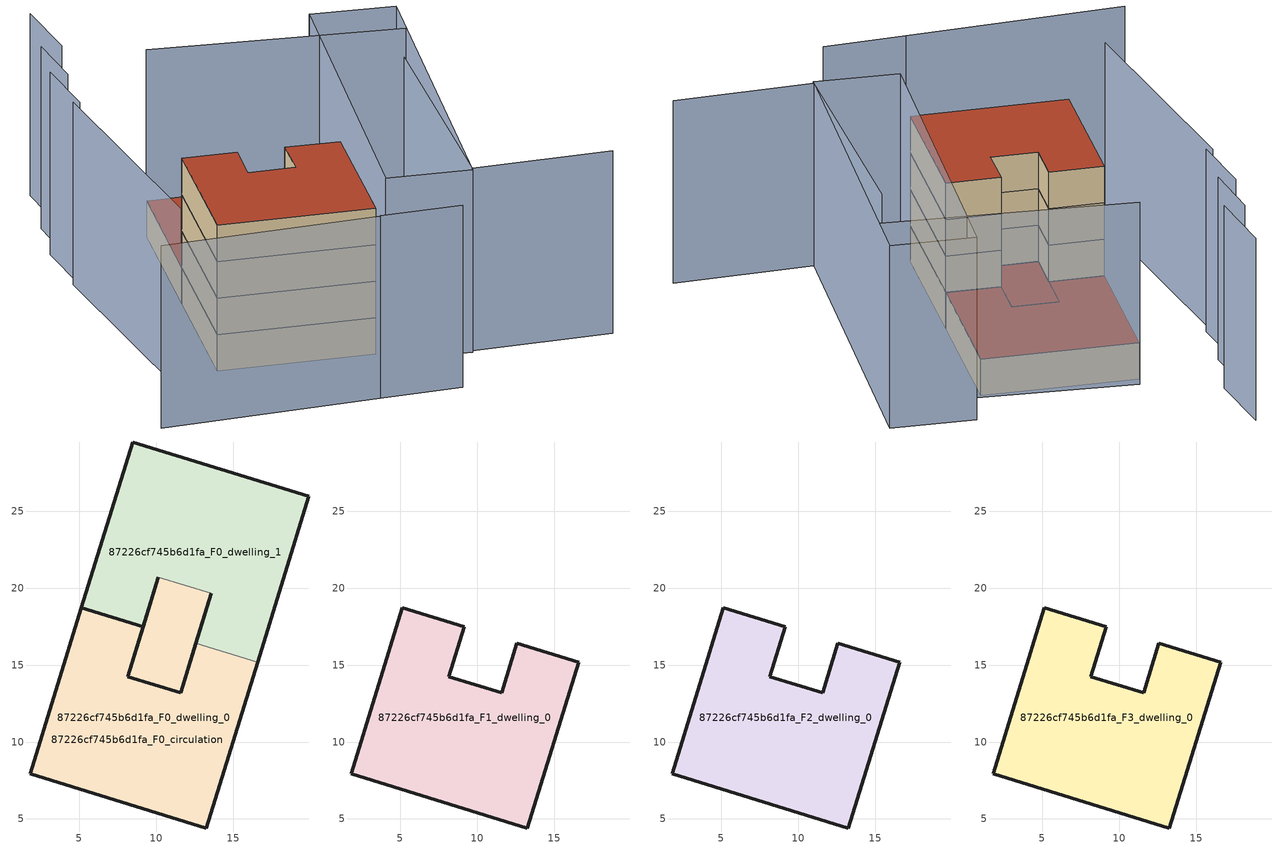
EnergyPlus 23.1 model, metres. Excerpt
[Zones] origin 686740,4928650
87226cf745b6d1fa_F0_dwelling_0
 floor ground (EU_floor_Construction): 16.59,15.19 13.26,4.41 1.81,7.95 5.15,18.73 9.15,17.49 8.15,14.26 9.71,13.77 11.58,13.19 12.58,16.43 z0; 13.58,19.66 11.58,13.19 9.71,13.77 8.15,14.26 9.15,17.49 10.15,20.72 z0
 wall outside (EU_wall_Construction): 12.58,16.43 11.58,13.19 8.15,14.26 9.15,17.49 5.15,18.73 1.81,7.95 13.26,4.41 16.59,15.19 z0:3
 wall to 87226cf745b6d1fa_F0_dwelling_1 (EU_wall_Construction): 16.59,15.19 12.58,16.43 z0:3
 roof outside (EU_floor_Construction): 13.26,4.41 16.59,15.19 12.58,16.43 11.58,13.19 9.71,13.77 8.15,14.26 9.15,17.49 5.15,18.73 1.81,7.95 z3; 11.58,13.19 12.58,16.43 13.58,19.66 10.15,20.72 9.15,17.49 8.15,14.26 9.71,13.77 z3
87226cf745b6d1fa_F0_dwelling_1
 floor ground (EU_floor_Construction): 13.58,19.66 11.58,13.19 8.15,14.26 9.15,17.49 10.15,20.72 z0; 19.92,25.96 16.59,15.19 12.58,16.43 13.58,19.66 10.15,20.72 9.15,17.49 5.15,18.73 8.48,29.5 z0
 wall outside (EU_wall_Construction): 13.58,19.66 12.58,16.43 / 16.59,15.19 19.92,25.96 8.48,29.5 5.15,18.73 9.15,17.49 10.15,20.72 z0:3
 wall to 87226cf745b6d1fa_F0_circulation (EU_wall_Construction): 10.15,20.72 13.58,19.66 z0:3
 roof outside (EU_roof_Construction): 16.59,15.19 19.92,25.96 8.48,29.5 5.15,18.73 9.15,17.49 10.15,20.72 13.58,19.66 12.58,16.43 z3; 11.58,13.19 13.58,19.66 10.15,20.72 9.15,17.49 8.15,14.26 z3
87226cf745b6d1fa_F0_circulation
 floor ground (EU_floor_Construction): 13.58,19.66 12.58,16.43 11.58,13.19 9.71,13.77 8.15,14.26 9.15,17.49 10.15,20.72 z0; 16.59,15.19 13.26,4.41 1.81,7.95 5.15,18.73 9.15,17.49 8.15,14.26 9.71,13.77 11.58,13.19 12.58,16.43 z0; 19.92,25.96 16.59,15.19 12.58,16.43 13.58,19.66 10.15,20.72 9.15,17.49 5.15,18.73 8.48,29.5 z0
 wall outside (EU_wall_Construction): 10.15,20.72 8.15,14.26 11.58,13.19 13.58,19.66 z0:3
 roof outside (EU_roof_Construction): 13.26,4.41 16.59,15.19 12.58,16.43 11.58,13.19 9.71,13.77 8.15,14.26 9.15,17.49 5.15,18.73 1.81,7.95 z3; 11.58,13.19 12.58,16.43 13.58,19.66 10.15,20.72 9.15,17.49 8.15,14.26 9.71,13.77 z3; 16.59,15.19 19.92,25.96 8.48,29.5 5.15,18.73 9.15,17.49 10.15,20.72 13.58,19.66 12.58,16.43 z3
87226cf745b6d1fa_F1_dwelling_0
 floor outside (EU_floor_Construction): 16.59,15.19 13.26,4.41 1.81,7.95 5.15,18.73 9.15,17.49 8.15,14.26 10.81,13.43 11.58,13.19 12.58,16.43 z3
 wall outside (EU_wall_Construction): 1.81,7.95 13.26,4.41 16.59,15.19 12.58,16.43 11.58,13.19 8.15,14.26 9.15,17.49 5.15,18.73 1.81,7.95 z3:6
87226cf745b6d1fa_F2_dwelling_0
 floor to 87226cf745b6d1fa_F1_dwelling_0 (EU_floor_Construction): 16.59,15.19 13.26,4.41 1.81,7.95 5.15,18.73 9.15,17.49 8.15,14.26 11.58,13.19 12.58,16.43 z6
 wall outside (EU_wall_Construction): 1.81,7.95 13.26,4.41 16.59,15.19 12.58,16.43 11.58,13.19 8.15,14.26 9.15,17.49 5.15,18.73 1.81,7.95 z6:9
87226cf745b6d1fa_F3_dwelling_0
 floor to 87226cf745b6d1fa_F2_dwelling_0 (EU_floor_Construction): 16.59,15.19 13.26,4.41 1.81,7.95 5.15,18.73 9.15,17.49 8.15,14.26 11.58,13.19 12.58,16.43 z9
 wall outside (EU_wall_Construction): 1.81,7.95 13.26,4.41 16.59,15.19 12.58,16.43 11.58,13.19 8.15,14.26 9.15,17.49 5.15,18.73 1.81,7.95 z9:12
 roof outside (EU_roof_Construction): 13.26,4.41 16.59,15.19 12.58,16.43 11.58,13.19 8.15,14.26 9.15,17.49 5.15,18.73 1.81,7.95 z12
shading: -0.14,25.52 -2.14,6.48 / 0.9,30.61 0.3,25.3 / 2.49,34.59 1.85,29.71 / -6.44,1.98 9.88,-2 / 9.89,-1.96 16.03,-3.49 / 30.04,-1.44 19.69,1.35 / 19.69,1.35 24.59,19.53 / 27.09,23.58 8.88,30.28 / 4.54,39.68 3.85,33.95 / 28.35,27.11 19.6,1.1 / 19.6,1.1 13.4,3.18 / 13.4,3.18 22.15,29.2 / 22.15,29.2 28.35,27.11 z0:15
[Building]
EU S2 Campaign: North Axis=0; Terrain=City; Solar Distribution=FullExterior
[Site:Location]
Bologna: Latitude=44.5; Longitude=11.25; Time Zone=1; Elevation=37
[SizingPeriod:WeatherFileDays]
AnnualSizingPeriod: Begin Month=1; Begin Day of Month=1; End Month=12; End Day of Month=31; Day of Week for Start Day=Monday; Use Weather File Daylight Saving Period=No; Use Weather File Rain and Snow Indicators=No
[MATERIAL]
EU_InternalMass_Material: Roughness=MediumRough; Thickness=0.1; Conductivity=1; Density=1800; Specific Heat=900; Thermal Absorptance=0.9; Solar Absorptance=0.7; Visible Absorptance=0.7
[MATERIAL:NOMASS] Roughness=MediumRough; Thermal Absorptance=0.9; Solar Absorptance=0.7; Visible Absorptance=0.7
Name | Thermal Resistance
EU_wall_NoMass | 0.937881
EU_roof_NoMass | 0.548572
EU_floor_NoMass | 0.71348
[CONSTRUCTION]
EU_wall_Construction: EU_wall_NoMass
EU_roof_Construction: EU_roof_NoMass
EU_floor_Construction: EU_floor_NoMass
EU_InternalMass_Construction: EU_InternalMass_Material
[ZONE] Type=1; Multiplier=1; Ceiling Height=autocalculate; Floor Area=autocalculate; Part of Total Floor Area=Yes
Name | Volume
87226cf745b6d1fa_F0_dwelling_0 | 441.836
87226cf745b6d1fa_F1_dwelling_0 | 368.873
87226cf745b6d1fa_F2_dwelling_0; 87226cf745b6d1fa_F3_dwelling_0 | 368.872
87226cf745b6d1fa_F0_dwelling_1 | 441.835
87226cf745b6d1fa_F0_circulation | 810.708
[INTERNALMASS] Construction=EU_InternalMass_Construction
Name | Zone or ZoneList | Surface Area
87226cf745b6d1fa_F0_dwelling_0_EU_InternalMass | 87226cf745b6d1fa_F0_dwelling_0 | 122.957
87226cf745b6d1fa_F0_dwelling_1_EU_InternalMass | 87226cf745b6d1fa_F0_dwelling_1 | 122.957
87226cf745b6d1fa_F1_dwelling_0_EU_InternalMass | 87226cf745b6d1fa_F1_dwelling_0 | 270.065
87226cf745b6d1fa_F2_dwelling_0_EU_InternalMass | 87226cf745b6d1fa_F2_dwelling_0 | 270.065
87226cf745b6d1fa_F3_dwelling_0_EU_InternalMass | 87226cf745b6d1fa_F3_dwelling_0 | 270.065
[OTHEREQUIPMENT] Fuel Type=Electricity; Design Level Calculation Method=Watts/Area; Power per Zone Floor Area=1; Fraction Latent=0; Fraction Radiant=0; Fraction Lost=0; Carbon Dioxide Generation Rate=0; EndUse Subcategory=EU_Step8_InternalGains
Name | Zone or ZoneList or Space or SpaceList | Schedule
EU_Step8_InternalGain_87226cf745b6d1fa_F0_dwelling_0_f000 | 87226cf745b6d1fa_F0_dwelling_0 | EU_Step8_GainSchedule_87226cf745b6d1fa_F0_dwelling_0_f000
EU_Step8_InternalGain_87226cf745b6d1fa_F0_dwelling_1_f000 | 87226cf745b6d1fa_F0_dwelling_1 | EU_Step8_GainSchedule_87226cf745b6d1fa_F0_dwelling_1_f000
EU_Step8_InternalGain_87226cf745b6d1fa_F1_dwelling_0_f000 | 87226cf745b6d1fa_F1_dwelling_0 | EU_Step8_GainSchedule_87226cf745b6d1fa_F1_dwelling_0_f000
EU_Step8_InternalGain_87226cf745b6d1fa_F2_dwelling_0_f000 | 87226cf745b6d1fa_F2_dwelling_0 | EU_Step8_GainSchedule_87226cf745b6d1fa_F2_dwelling_0_f000
EU_Step8_InternalGain_87226cf745b6d1fa_F3_dwelling_0_f000 | 87226cf745b6d1fa_F3_dwelling_0 | EU_Step8_GainSchedule_87226cf745b6d1fa_F3_dwelling_0_f000
[ZONEINFILTRATION:DESIGNFLOWRATE]
EU_Circulation_Infiltration_87226cf745b6d1fa_F0_circulation: Zone or ZoneList or Space or SpaceList=87226cf745b6d1fa_F0_circulation; Schedule=EU_AlwaysOn; Design Flow Rate Calculation Method=Flow/Area; Flow Rate per Floor Area=0.0005; Constant Term Coefficient=1; Temperature Term Coefficient=0; Velocity Term Coefficient=0; Velocity Squared Term Coefficient=0
[ZONEVENTILATION:DESIGNFLOWRATE] Schedule=EU_AlwaysOn; Design Flow Rate Calculation Method=AirChanges/Hour; Air Changes per Hour=0.687892; Ventilation Type=Natural; Fan Pressure Rise=0; Fan Total Efficiency=1; Constant Term Coefficient=1; Temperature Term Coefficient=0; Velocity Term Coefficient=0; Velocity Squared Term Coefficient=0; Minimum Indoor Temperature=-100; Maximum Indoor Temperature=100; Delta Temperature=-100; Minimum Outdoor Temperature=-100; Maximum Outdoor Temperature=100; Maximum Wind Speed=40
Name | Zone or ZoneList or Space or SpaceList
EU_ConstantAir_87226cf745b6d1fa_F0_dwelling_0 | 87226cf745b6d1fa_F0_dwelling_0
EU_ConstantAir_87226cf745b6d1fa_F0_dwelling_1 | 87226cf745b6d1fa_F0_dwelling_1
EU_ConstantAir_87226cf745b6d1fa_F1_dwelling_0 | 87226cf745b6d1fa_F1_dwelling_0
EU_ConstantAir_87226cf745b6d1fa_F2_dwelling_0 | 87226cf745b6d1fa_F2_dwelling_0
EU_ConstantAir_87226cf745b6d1fa_F3_dwelling_0 | 87226cf745b6d1fa_F3_dwelling_0
[HVACTEMPLATE:THERMOSTAT] Constant Heating Setpoint=20; Constant Cooling Setpoint=50
EU_HeatOnly_87226cf745b6d1fa_F0_dwelling_0; EU_HeatOnly_87226cf745b6d1fa_F0_dwelling_1; EU_HeatOnly_87226cf745b6d1fa_F1_dwelling_0; EU_HeatOnly_87226cf745b6d1fa_F2_dwelling_0; EU_HeatOnly_87226cf745b6d1fa_F3_dwelling_0
[HVACTEMPLATE:ZONE:IDEALLOADSAIRSYSTEM] System Availability Schedule=EU_AlwaysOn; Maximum Heating Supply Air Temperature=50; Minimum Cooling Supply Air Temperature=13; Maximum Heating Supply Air Humidity Ratio=0.0156; Minimum Cooling Supply Air Humidity Ratio=0.0077; Heating Limit=NoLimit; Cooling Limit=NoLimit; Heating Availability Schedule=EU_AlwaysOn; Cooling Availability Schedule=EU_CoolingOff; Dehumidification Control Type=ConstantSensibleHeatRatio; Cooling Sensible Heat Ratio=0.7; Dehumidification Setpoint=60; Humidification Control Type=None; Humidification Setpoint=30; Outdoor Air Method=None; Outdoor Air Flow Rate per Person=0.00944; Outdoor Air Flow Rate per Zone Floor Area=0; Outdoor Air Flow Rate per Zone=0; Demand Controlled Ventilation Type=None; Outdoor Air Economizer Type=NoEconomizer; Heat Recovery Type=None; Sensible Heat Recovery Effectiveness=0.7; Latent Heat Recovery Effectiveness=0.65
Name | Template Thermostat
87226cf745b6d1fa_F0_dwelling_0 | EU_HeatOnly_87226cf745b6d1fa_F0_dwelling_0
87226cf745b6d1fa_F0_dwelling_1 | EU_HeatOnly_87226cf745b6d1fa_F0_dwelling_1
87226cf745b6d1fa_F1_dwelling_0 | EU_HeatOnly_87226cf745b6d1fa_F1_dwelling_0
87226cf745b6d1fa_F2_dwelling_0 | EU_HeatOnly_87226cf745b6d1fa_F2_dwelling_0
87226cf745b6d1fa_F3_dwelling_0 | EU_HeatOnly_87226cf745b6d1fa_F3_dwelling_0
[SIZING:ZONE] Zone Cooling Design Supply Air Temperature Input Method=SupplyAirTemperature; Zone Cooling Design Supply Air Temperature=13; Zone Heating Design Supply Air Temperature Input Method=SupplyAirTemperature; Zone Heating Design Supply Air Temperature=50; Zone Cooling Design Supply Air Humidity Ratio=0.008; Zone Heating Design Supply Air Humidity Ratio=0.008; Cooling Design Air Flow Method=DesignDay; Cooling Design Air Flow Rate=0; Cooling Minimum Air Flow per Zone Floor Area=0.000762; Cooling Minimum Air Flow=0; Cooling Minimum Air Flow Fraction=0.2; Heating Design Air Flow Method=DesignDay; Heating Design Air Flow Rate=0; Heating Maximum Air Flow per Zone Floor Area=0.002032; Heating Maximum Air Flow=0.141576; Heating Maximum Air Flow Fraction=0.3; Account for Dedicated Outdoor Air System=No; Dedicated Outdoor Air System Control Strategy=NeutralSupplyAir; Dedicated Outdoor Air Low Setpoint Temperature for Design=autosize; Dedicated Outdoor Air High Setpoint Temperature for Design=autosize; Zone Load Sizing Method=Sensible Load Only No Latent Load; Zone Latent Cooling Design Supply Air Humidity Ratio Input Method=HumidityRatioDifference; Zone Cooling Design Supply Air Humidity Ratio Difference=0.005; Zone Latent Heating Design Supply Air Humidity Ratio Input Method=HumidityRatioDifference; Zone Humidification Design Supply Air Humidity Ratio Difference=0.005
87226cf745b6d1fa_F0_dwelling_0; 87226cf745b6d1fa_F0_dwelling_1; 87226cf745b6d1fa_F1_dwelling_0; 87226cf745b6d1fa_F2_dwelling_0; 87226cf745b6d1fa_F3_dwelling_0
[SCHEDULE:CONSTANT]
Name | Hourly Value
EU_AlwaysOn | 1
EU_CoolingOff | 0
[SCHEDULE:FILE] Column Number=1; Rows to Skip at Top=0; Number of Hours of Data=8760; Column Separator=Comma; Interpolate to Timestep=No; Minutes per Item=60; Adjust Schedule for Daylight Savings=Yes
Name | File
EU_Step8_GainSchedule_87226cf745b6d1fa_F0_dwelling_0_f000 | ../../schedules/87226cf745b6d1fa/87226cf745b6d1fa_F0_dwelling_0_f000_gain.csv
EU_Step8_GainSchedule_87226cf745b6d1fa_F0_dwelling_1_f000 | ../../schedules/87226cf745b6d1fa/87226cf745b6d1fa_F0_dwelling_1_f000_gain.csv
EU_Step8_GainSchedule_87226cf745b6d1fa_F1_dwelling_0_f000 | ../../schedules/87226cf745b6d1fa/87226cf745b6d1fa_F1_dwelling_0_f000_gain.csv
EU_Step8_GainSchedule_87226cf745b6d1fa_F2_dwelling_0_f000 | ../../schedules/87226cf745b6d1fa/87226cf745b6d1fa_F2_dwelling_0_f000_gain.csv
EU_Step8_GainSchedule_87226cf745b6d1fa_F3_dwelling_0_f000 | ../../schedules/87226cf745b6d1fa/87226cf745b6d1fa_F3_dwelling_0_f000_gain.csv
